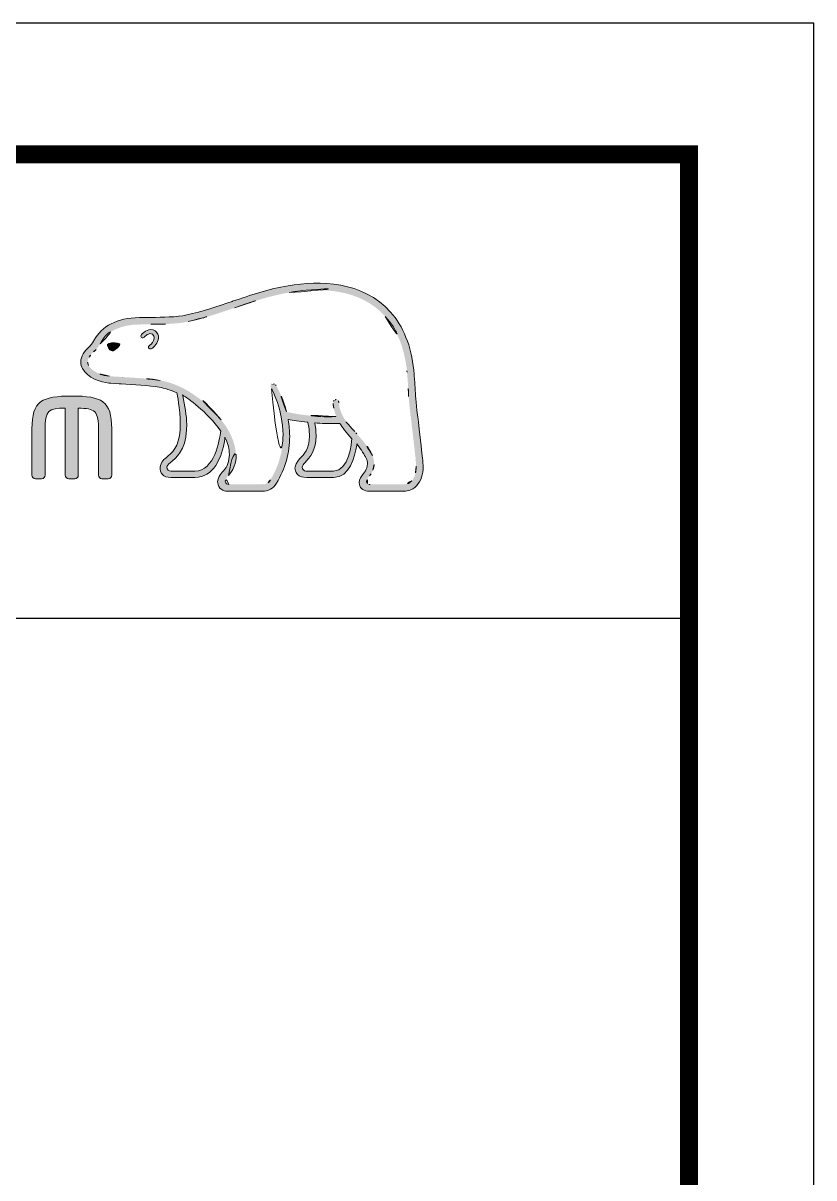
# Model space of a CAD drawing. Extents: x 16296677861 to 16296678707, y -37409618711 to -37409618091.
# Drawn here: x 16296678620.5 to 16296678707.2, y -37409618218 to -37409618091.3 of the extents above; entities that cross this region are included whole.
import ezdxf

# ---------------------------------------------------------------- set-up
doc = ezdxf.new("R2010")
doc.units = 0
doc.header["$LTSCALE"] = 10
doc.header["$MEASUREMENT"] = 0
doc.layers.get('0').update_dxf_attribs({"linetype": 'CONTINUOUS'})
doc.layers.add('레이어 1', color=7, linetype='CONTINUOUS', lineweight=0)

msp = doc.modelspace()

# ---------------------------------------------------------------- hatches: boundary and pattern name
at = {"layer": '레이어 1'}
h = msp.add_hatch(color=5, dxfattribs=at)
h.dxf.hatch_style = 1
edge = h.paths.add_edge_path(flags=16)
edge.add_spline(control_points=[(16296678663.116541, -37409618141.548431), (16296678662.747681, -37409618141.956772), (16296678662.28414, -37409618141.960426), (16296678662.26408, -37409618141.960426), (16296678662.26408, -37409618141.960426), (16296678658.550871, -37409618141.960426), (16296678658.550871, -37409618141.960426), (16296678658.41444, -37409618141.960426), (16296678658.3102, -37409618141.926224), (16296678658.242689, -37409618141.859573), (16296678658.18634, -37409618141.804382), (16296678658.15897, -37409618141.720428), (16296678658.15897, -37409618141.616409), (16296678658.15897, -37409618141.407013), (16296678658.311819, -37409618141.214478), (16296678658.47422, -37409618141.010101), (16296678658.624781, -37409618140.816673), (16296678658.767799, -37409618140.633263), (16296678658.84787, -37409618140.407883), (16296678659.051121, -37409618139.860878), (16296678659.03035, -37409618139.277351), (16296678658.787649, -37409618138.763184), (16296678658.349199, -37409618137.832932), (16296678657.69866, -37409618137.102074), (16296678657.06815, -37409618136.395828), (16296678657.06815, -37409618136.395828), (16296678656.85462, -37409618136.161331), (16296678656.85462, -37409618136.159058), (16296678656.035009, -37409618135.245712), (16296678655.188021, -37409618134.300842), (16296678655.121201, -37409618133.019783), (16296678655.105909, -37409618132.766113), (16296678654.988661, -37409618132.612823), (16296678654.825569, -37409618132.619667), (16296678654.825569, -37409618132.619667), (16296678654.58534, -37409618132.735077), (16296678654.58012, -37409618132.735077), (16296678654.5151, -37409618132.806732), (16296678654.47883, -37409618132.913452), (16296678654.47883, -37409618133.036209), (16296678654.47883, -37409618133.036209), (16296678654.48089, -37409618133.079521), (16296678654.48089, -37409618133.080002), (16296678654.513729, -37409618133.543068), (16296678654.62414, -37409618133.997452), (16296678654.81826, -37409618134.469177), (16296678654.81826, -37409618134.469177), (16296678654.83721, -37409618134.516647), (16296678654.83721, -37409618134.516647), (16296678654.83721, -37409618134.516647), (16296678654.787001, -37409618134.518463), (16296678654.787001, -37409618134.518463), (16296678652.403219, -37409618134.612923), (16296678650.066219, -37409618134.163078), (16296678649.378929, -37409618133.997452), (16296678648.95507, -37409618132.292084), (16296678648.26757, -37409618131.161568), (16296678648.2379, -37409618131.11367), (16296678648.184521, -37409618131.025162), (16296678648.099211, -37409618130.957169), (16296678648.01709, -37409618130.933441), (16296678648.01709, -37409618130.933441), (16296678647.81633, -37409618130.963562), (16296678647.791719, -37409618130.966751), (16296678647.774839, -37409618130.991837), (16296678647.7397, -37409618131.039284), (16296678647.66214, -37409618131.143333), (16296678647.66214, -37409618131.143333), (16296678647.65258, -37409618131.226807), (16296678647.65258, -37409618131.226807), (16296678647.65258, -37409618131.226807), (16296678647.715969, -37409618131.451263), (16296678647.715969, -37409618131.451263), (16296678647.76799, -37409618131.541153), (16296678648.992029, -37409618133.68541), (16296678648.992029, -37409618136.525414), (16296678648.992029, -37409618138.277313), (16296678648.5317, -37409618139.930191), (16296678647.623819, -37409618141.437592), (16296678647.406891, -37409618141.799347), (16296678647.121059, -37409618141.960426), (16296678646.695869, -37409618141.960426), (16296678646.695869, -37409618141.960426), (16296678643.035549, -37409618141.960426), (16296678643.035549, -37409618141.960426), (16296678642.914209, -37409618141.960426), (16296678642.661011, -37409618141.875092), (16296678642.661011, -37409618141.610474), (16296678642.661011, -37409618141.464493), (16296678642.79628, -37409618141.224968), (16296678643.021669, -37409618140.972687), (16296678644.547029, -37409618139.27417), (16296678643.667, -37409618136.621201), (16296678642.204109, -37409618134.873413), (16296678640.791149, -37409618133.18766), (16296678638.48517, -37409618131.066208), (16296678635.524281, -37409618130.539261), (16296678634.47496, -37409618130.355881), (16296678632.750669, -37409618130.253693), (16296678631.358021, -37409618130.171082), (16296678631.358021, -37409618130.171082), (16296678629.95035, -37409618130.087601), (16296678629.95035, -37409618130.087601), (16296678629.227909, -37409618130.032387), (16296678628.033979, -37409618129.588051), (16296678627.670589, -37409618128.900032), (16296678627.517071, -37409618128.614899), (16296678627.53441, -37409618128.325668), (16296678627.726919, -37409618127.993088), (16296678627.848061, -37409618127.792358), (16296678628.01436, -37409618127.619888), (16296678628.223539, -37409618127.410019), (16296678628.45483, -37409618127.17598), (16296678628.69276, -37409618126.933731), (16296678628.87801, -37409618126.614357), (16296678628.87801, -37409618126.614357), (16296678628.931141, -37409618126.514473), (16296678628.931141, -37409618126.514473), (16296678629.638069, -37409618125.162216), (16296678631.09432, -37409618124.448212), (16296678633.261169, -37409618124.390732), (16296678633.261169, -37409618124.390732), (16296678634.483191, -37409618124.377037), (16296678634.483191, -37409618124.377037), (16296678635.82493, -37409618124.370209), (16296678637.34737, -37409618124.36245), (16296678638.59831, -37409618124.093262), (16296678640.35524, -37409618123.715523), (16296678642.117861, -37409618123.113297), (16296678643.67337, -37409618122.583183), (16296678643.67337, -37409618122.583183), (16296678643.723101, -37409618122.566757), (16296678643.723101, -37409618122.566757), (16296678645.646999, -37409618121.908867), (16296678647.6366, -37409618121.228607), (16296678649.670441, -37409618120.897423), (16296678652.925381, -37409618120.358627), (16296678657.395241, -37409618120.376411), (16296678660.20742, -37409618123.533493), (16296678661.507231, -37409618124.995209), (16296678662.30788, -37409618127.005363), (16296678662.583441, -37409618129.509583), (16296678662.583441, -37409618129.509583), (16296678662.572969, -37409618129.501358), (16296678662.563351, -37409618129.492706), (16296678662.585699, -37409618129.542389), (16296678662.60671, -37409618129.823471), (16296678662.722589, -37409618131.416603), (16296678662.75589, -37409618132.182587), (16296678662.79104, -37409618132.974586), (16296678662.991301, -37409618134.444107), (16296678662.991301, -37409618134.444107), (16296678663.558849, -37409618139.358551), (16296678663.558849, -37409618139.358551), (16296678663.558849, -37409618139.358551), (16296678663.592609, -37409618139.955757), (16296678663.592609, -37409618139.955757), (16296678663.592609, -37409618140.661087), (16296678663.43294, -37409618141.197159), (16296678663.116541, -37409618141.548431)], knot_values=[0, 0, 0, 0, 1, 1, 1, 2, 2, 2, 3, 3, 3, 4, 4, 4, 5, 5, 5, 6, 6, 6, 7, 7, 7, 8, 8, 8, 9, 9, 9, 10, 10, 10, 11, 11, 11, 12, 12, 12, 13, 13, 13, 14, 14, 14, 15, 15, 15, 16, 16, 16, 17, 17, 17, 18, 18, 18, 19, 19, 19, 20, 20, 20, 21, 21, 21, 22, 22, 22, 23, 23, 23, 24, 24, 24, 25, 25, 25, 26, 26, 26, 27, 27, 27, 28, 28, 28, 29, 29, 29, 30, 30, 30, 31, 31, 31, 32, 32, 32, 33, 33, 33, 34, 34, 34, 35, 35, 35, 36, 36, 36, 37, 37, 37, 38, 38, 38, 39, 39, 39, 40, 40, 40, 41, 41, 41, 42, 42, 42, 43, 43, 43, 44, 44, 44, 45, 45, 45, 46, 46, 46, 47, 47, 47, 48, 48, 48, 49, 49, 49, 50, 50, 50, 51, 51, 51, 52, 52, 52, 53, 53, 53, 53], degree=3, periodic=0)
edge = h.paths.add_edge_path(flags=16)
edge.add_spline(control_points=[(16296678654.532669, -37409618140.486343), (16296678654.532669, -37409618140.486343), (16296678651.503559, -37409618140.486343), (16296678651.503559, -37409618140.486343), (16296678651.279551, -37409618140.486343), (16296678651.102539, -37409618140.30751), (16296678651.102539, -37409618140.079376), (16296678651.102539, -37409618139.920174), (16296678651.24078, -37409618139.717613), (16296678651.3715, -37409618139.578453), (16296678651.987631, -37409618138.988564), (16296678652.617889, -37409618138.176491), (16296678652.617889, -37409618136.634888), (16296678652.617889, -37409618136.634888), (16296678652.57888, -37409618135.934593), (16296678652.57888, -37409618135.93187), (16296678652.57888, -37409618135.93187), (16296678652.46755, -37409618135.250702), (16296678652.46755, -37409618135.250702), (16296678652.46755, -37409618135.250702), (16296678652.459789, -37409618135.207802), (16296678652.459789, -37409618135.207802), (16296678652.459789, -37409618135.207802), (16296678652.504499, -37409618135.211014), (16296678652.504499, -37409618135.211014), (16296678653.06933, -37409618135.251602), (16296678654.168369, -37409618135.312759), (16296678655.21769, -37409618135.263023), (16296678655.484119, -37409618135.686852), (16296678655.913429, -37409618136.23204), (16296678656.540291, -37409618136.958359), (16296678656.51153, -37409618137.319702), (16296678656.212259, -37409618140.486343), (16296678654.532669, -37409618140.486343)], knot_values=[0, 0, 0, 0, 1, 1, 1, 2, 2, 2, 3, 3, 3, 4, 4, 4, 5, 5, 5, 6, 6, 6, 7, 7, 7, 8, 8, 8, 9, 9, 9, 10, 10, 10, 11, 11, 11, 11], degree=3, periodic=0)
edge = h.paths.add_edge_path(flags=16)
edge.add_spline(control_points=[(16296678639.33329, -37409618140.486343), (16296678639.33329, -37409618140.486343), (16296678636.674431, -37409618140.486343), (16296678636.674431, -37409618140.486343), (16296678636.47506, -37409618140.486343), (16296678636.260611, -37409618140.322098), (16296678636.260611, -37409618140.079376), (16296678636.260611, -37409618139.932053), (16296678636.384251, -37409618139.749542), (16296678636.60964, -37409618139.568413), (16296678637.28256, -37409618139.032356), (16296678638.302231, -37409618138.221184), (16296678638.41264, -37409618135.981552), (16296678638.41264, -37409618135.981552), (16296678638.42791, -37409618135.370682), (16296678638.42791, -37409618135.370682), (16296678638.42791, -37409618134.418091), (16296678638.20962, -37409618133.267967), (16296678638.00251, -37409618132.240089), (16296678638.00251, -37409618132.240089), (16296678637.968719, -37409618132.135162), (16296678637.968719, -37409618132.135162), (16296678637.968719, -37409618132.135162), (16296678638.05587, -37409618132.20314), (16296678638.05587, -37409618132.20314), (16296678638.45232, -37409618132.447197), (16296678640.62396, -37409618133.918983), (16296678642.16511, -37409618136.093384), (16296678642.03735, -37409618137.122597), (16296678641.457029, -37409618140.486343), (16296678639.33329, -37409618140.486343)], knot_values=[0, 0, 0, 0, 1, 1, 1, 2, 2, 2, 3, 3, 3, 4, 4, 4, 5, 5, 5, 6, 6, 6, 7, 7, 7, 8, 8, 8, 9, 9, 9, 10, 10, 10, 10], degree=3, periodic=0)
edge = h.paths.add_edge_path()
edge.add_spline(control_points=[(16296678664.309349, -37409618139.284203), (16296678664.308411, -37409618139.277351), (16296678663.74453, -37409618134.341911), (16296678663.74453, -37409618134.341911), (16296678663.535789, -37409618132.866943), (16296678663.50569, -37409618132.080399), (16296678663.47855, -37409618131.383301), (16296678663.47855, -37409618131.383301), (16296678663.33897, -37409618129.434753), (16296678663.33897, -37409618129.43338), (16296678663.04196, -37409618126.766296), (16296678662.178789, -37409618124.612), (16296678660.77223, -37409618123.036652), (16296678657.73377, -37409618119.622704), (16296678652.990629, -37409618119.586647), (16296678649.545219, -37409618120.154671), (16296678647.432211, -37409618120.50415), (16296678645.4125, -37409618121.193512), (16296678643.459841, -37409618121.86142), (16296678643.459841, -37409618121.86142), (16296678643.3969, -37409618121.883759), (16296678643.3969, -37409618121.883759), (16296678641.87038, -37409618122.404312), (16296678640.138069, -37409618122.996979), (16296678638.43819, -37409618123.359177), (16296678637.27025, -37409618123.608749), (16296678635.8076, -37409618123.620163), (16296678634.515551, -37409618123.627007), (16296678634.515551, -37409618123.627007), (16296678633.236771, -37409618123.642509), (16296678633.236771, -37409618123.642509), (16296678630.779539, -37409618123.703194), (16296678629.10586, -37409618124.554077), (16296678628.26049, -37409618126.170471), (16296678628.26049, -37409618126.170471), (16296678628.222401, -37409618126.240242), (16296678628.222401, -37409618126.240242), (16296678628.08256, -37409618126.485268), (16296678627.87521, -37409618126.693298), (16296678627.689529, -37409618126.879463), (16296678627.484909, -37409618127.085663), (16296678627.25429, -37409618127.316963), (16296678627.07819, -37409618127.616226), (16296678626.901381, -37409618127.916), (16296678626.81221, -37409618128.219818), (16296678626.81221, -37409618128.518188), (16296678626.81221, -37409618128.769119), (16296678626.875151, -37409618129.01548), (16296678627.001551, -37409618129.250893), (16296678627.52392, -37409618130.237259), (16296678629.01395, -37409618130.769653), (16296678629.90312, -37409618130.833069), (16296678629.90312, -37409618130.833069), (16296678631.212021, -37409618130.915207), (16296678631.24328, -37409618130.917938), (16296678632.55197, -37409618130.991837), (16296678634.34424, -37409618131.095413), (16296678635.39061, -37409618131.280182), (16296678636.00242, -37409618131.388313), (16296678636.697689, -37409618131.607742), (16296678637.33823, -37409618131.909317), (16296678637.38385, -37409618132.075394), (16296678637.716419, -37409618133.554024), (16296678637.716419, -37409618135.371597), (16296678637.716419, -37409618135.371597), (16296678637.702299, -37409618135.948288), (16296678637.702299, -37409618135.948288), (16296678637.605801, -37409618137.864868), (16296678636.770229, -37409618138.534607), (16296678636.15797, -37409618139.024597), (16296678636.095909, -37409618139.073433), (16296678635.55028, -37409618139.526443), (16296678635.51104, -37409618140.07164), (16296678635.483219, -37409618140.380043), (16296678635.57148, -37409618140.661087), (16296678635.75878, -37409618140.86319), (16296678635.961781, -37409618141.082176), (16296678636.270439, -37409618141.193024), (16296678636.674431, -37409618141.193024), (16296678636.674431, -37409618141.193024), (16296678639.33329, -37409618141.193024), (16296678639.33329, -37409618141.193024), (16296678641.32337, -37409618141.193024), (16296678642.30789, -37409618139.050163), (16296678642.607389, -37409618137.042763), (16296678642.607389, -37409618137.042763), (16296678642.61356, -37409618136.760353), (16296678642.61356, -37409618136.760353), (16296678642.61356, -37409618136.760353), (16296678642.6957, -37409618136.901779), (16296678642.6957, -37409618136.901779), (16296678642.95092, -37409618137.469772), (16296678643.104481, -37409618138.148651), (16296678643.104481, -37409618138.660049), (16296678643.104481, -37409618139.377724), (16296678642.882271, -37409618140.004578), (16296678642.46026, -37409618140.471733), (16296678642.353741, -37409618140.577148), (16296678641.82155, -37409618141.128708), (16296678641.82155, -37409618141.679367), (16296678641.82155, -37409618141.679367), (16296678641.82634, -37409618141.770172), (16296678641.82634, -37409618141.770172), (16296678641.90184, -37409618142.420753), (16296678642.42832, -37409618142.711357), (16296678642.9174, -37409618142.711357), (16296678642.9174, -37409618142.711357), (16296678646.695869, -37409618142.711357), (16296678646.695869, -37409618142.711357), (16296678647.37792, -37409618142.711357), (16296678647.92149, -37409618142.404297), (16296678648.270729, -37409618141.824921), (16296678649.232269, -37409618140.228577), (16296678649.71949, -37409618138.494919), (16296678649.71949, -37409618136.67366), (16296678649.71949, -37409618136.105209), (16296678649.66589, -37409618135.498444), (16296678649.560961, -37409618134.868843), (16296678649.560961, -37409618134.868843), (16296678649.55183, -37409618134.818649), (16296678649.55183, -37409618134.818649), (16296678649.55183, -37409618134.818649), (16296678649.602011, -37409618134.829147), (16296678649.602011, -37409618134.829147), (16296678650.056629, -37409618134.917198), (16296678650.78797, -37409618135.044022), (16296678651.69173, -37409618135.141647), (16296678651.69173, -37409618135.141647), (16296678651.718, -37409618135.144859), (16296678651.718, -37409618135.144859), (16296678651.718, -37409618135.144859), (16296678651.839581, -37409618135.837433), (16296678651.839581, -37409618135.837433), (16296678651.839581, -37409618135.837433), (16296678651.866249, -37409618136.00164), (16296678651.866249, -37409618136.004379), (16296678651.866249, -37409618136.004379), (16296678651.9023, -37409618136.617111), (16296678651.9023, -37409618136.617111), (16296678651.9023, -37409618138.087532), (16296678651.234369, -37409618138.727142), (16296678650.87534, -37409618139.070213), (16296678650.8703, -37409618139.074791), (16296678650.369381, -37409618139.583923), (16296678650.31509, -37409618140.035583), (16296678650.31509, -37409618140.035583), (16296678650.29776, -37409618140.174301), (16296678650.29776, -37409618140.174301), (16296678650.29776, -37409618140.316177), (16296678650.33424, -37409618140.594467), (16296678650.58243, -37409618140.850883), (16296678650.80097, -37409618141.078537), (16296678651.139271, -37409618141.193024), (16296678651.5891, -37409618141.193024), (16296678651.5891, -37409618141.193024), (16296678654.532669, -37409618141.193024), (16296678654.532669, -37409618141.193024), (16296678656.320379, -37409618141.193024), (16296678656.8585, -37409618138.920143), (16296678657.07543, -37409618137.646339), (16296678657.07543, -37409618137.646339), (16296678657.085489, -37409618137.514954), (16296678657.085489, -37409618137.514954), (16296678657.085489, -37409618137.514954), (16296678657.156191, -37409618137.611214), (16296678657.156191, -37409618137.611214), (16296678657.568411, -37409618138.137703), (16296678657.929951, -37409618138.723038), (16296678658.103979, -37409618139.087128), (16296678658.195459, -37409618139.276428), (16296678658.24474, -37409618139.486763), (16296678658.24474, -37409618139.69754), (16296678658.24474, -37409618139.69754), (16296678658.178129, -37409618140.123642), (16296678658.178129, -37409618140.123642), (16296678658.10924, -37409618140.35495), (16296678657.951389, -37409618140.568008), (16296678657.796961, -37409618140.774231), (16296678657.570419, -37409618141.068489), (16296678657.33684, -37409618141.373703), (16296678657.33684, -37409618141.744164), (16296678657.33684, -37409618141.744164), (16296678657.358761, -37409618141.94809), (16296678657.358761, -37409618141.94809), (16296678657.4664, -37409618142.439903), (16296678657.864941, -37409618142.711357), (16296678658.48015, -37409618142.711357), (16296678658.48015, -37409618142.711357), (16296678662.26226, -37409618142.711357), (16296678662.26226, -37409618142.711357), (16296678662.34528, -37409618142.711357), (16296678663.084379, -37409618142.693108), (16296678663.663309, -37409618142.066711), (16296678664.125469, -37409618141.566254), (16296678664.349939, -37409618140.878227), (16296678664.349939, -37409618139.964867), (16296678664.349939, -37409618139.964867), (16296678664.30979, -37409618139.287392), (16296678664.309349, -37409618139.284203)], knot_values=[0, 0, 0, 0, 1, 1, 1, 2, 2, 2, 3, 3, 3, 4, 4, 4, 5, 5, 5, 6, 6, 6, 7, 7, 7, 8, 8, 8, 9, 9, 9, 10, 10, 10, 11, 11, 11, 12, 12, 12, 13, 13, 13, 14, 14, 14, 15, 15, 15, 16, 16, 16, 17, 17, 17, 18, 18, 18, 19, 19, 19, 20, 20, 20, 21, 21, 21, 22, 22, 22, 23, 23, 23, 24, 24, 24, 25, 25, 25, 26, 26, 26, 27, 27, 27, 28, 28, 28, 29, 29, 29, 30, 30, 30, 31, 31, 31, 32, 32, 32, 33, 33, 33, 34, 34, 34, 35, 35, 35, 36, 36, 36, 37, 37, 37, 38, 38, 38, 39, 39, 39, 40, 40, 40, 41, 41, 41, 42, 42, 42, 43, 43, 43, 44, 44, 44, 45, 45, 45, 46, 46, 46, 47, 47, 47, 48, 48, 48, 49, 49, 49, 50, 50, 50, 51, 51, 51, 52, 52, 52, 53, 53, 53, 54, 54, 54, 55, 55, 55, 56, 56, 56, 57, 57, 57, 58, 58, 58, 59, 59, 59, 60, 60, 60, 61, 61, 61, 62, 62, 62, 63, 63, 63, 64, 64, 64, 65, 65, 65, 66, 66, 66, 66], degree=3, periodic=0)
edge = h.paths.add_edge_path(flags=0)
edge.add_spline(control_points=[(16296678629.838791, -37409618126.520378), (16296678629.838791, -37409618126.520378), (16296678630.389, -37409618126.271744), (16296678631.07061, -37409618126.534531), (16296678631.07061, -37409618126.534531), (16296678631.15501, -37409618126.570557), (16296678631.045059, -37409618126.726151), (16296678630.71316, -37409618127.172333), (16296678630.38604, -37409618127.268623), (16296678630.38604, -37409618127.268623), (16296678630.38604, -37409618127.268623), (16296678630.14904, -37409618127.352081), (16296678630.015829, -37409618127.190567), (16296678629.746639, -37409618126.874878), (16296678629.73844, -37409618126.691017), (16296678629.73844, -37409618126.691017), (16296678629.73844, -37409618126.691017), (16296678629.7106, -37409618126.554611), (16296678629.838791, -37409618126.520378)], knot_values=[0, 0, 0, 0, 1, 1, 1, 2, 2, 2, 3, 3, 3, 4, 4, 4, 5, 5, 5, 6, 6, 6, 6], degree=3, periodic=0)
edge = h.paths.add_edge_path(flags=0)
edge.add_spline(control_points=[(16296678633.469669, -37409618125.508476), (16296678633.38731, -37409618125.598358), (16296678633.38093, -37409618125.748009), (16296678633.469669, -37409618125.82692), (16296678633.554541, -37409618125.903572), (16296678633.701651, -37409618125.883499), (16296678633.783779, -37409618125.793182), (16296678633.82757, -37409618125.748009), (16296678634.27924, -37409618125.211937), (16296678634.668859, -37409618125.486107), (16296678634.81119, -37409618125.588333), (16296678634.87005, -37409618125.733414), (16296678634.84907, -37409618125.920898), (16296678634.81576, -37409618126.221542), (16296678634.555031, -37409618126.56282), (16296678634.37277, -37409618126.679611), (16296678634.2708, -37409618126.741669), (16296678634.20351, -37409618126.874878), (16296678634.251869, -37409618126.982559), (16296678634.29977, -37409618127.089752), (16296678634.43618, -37409618127.121719), (16296678634.54567, -37409618127.070587), (16296678634.871861, -37409618126.914574), (16296678635.283171, -37409618126.393562), (16296678635.33951, -37409618125.907677), (16296678635.376909, -37409618125.569168), (16296678635.224991, -37409618125.292686), (16296678634.954439, -37409618125.10611), (16296678634.37277, -37409618124.693222), (16296678633.713511, -37409618125.245682), (16296678633.469669, -37409618125.508476)], knot_values=[0, 0, 0, 0, 1, 1, 1, 2, 2, 2, 3, 3, 3, 4, 4, 4, 5, 5, 5, 6, 6, 6, 7, 7, 7, 8, 8, 8, 9, 9, 9, 10, 10, 10, 10], degree=3, periodic=0)
edge = h.paths.add_edge_path(flags=0)
edge.add_spline(control_points=[(16296678633.3953, -37409618125.911331), (16296678633.3953, -37409618125.911331), (16296678633.3953, -37409618125.911331), (16296678633.3953, -37409618125.911331), (16296678633.3953, -37409618125.911331), (16296678633.3953, -37409618125.911331), (16296678633.3953, -37409618125.911331)], knot_values=[0, 0, 0, 0, 1, 1, 1, 2, 2, 2, 2], degree=3, periodic=0)
h = msp.add_hatch(color=5, dxfattribs=at)
h.dxf.hatch_style = 2
edge = h.paths.add_edge_path()
edge.add_spline(control_points=[(16296678633.469669, -37409618125.508476), (16296678633.38731, -37409618125.598358), (16296678633.38093, -37409618125.748009), (16296678633.469669, -37409618125.82692), (16296678633.554541, -37409618125.903572), (16296678633.701651, -37409618125.883499), (16296678633.783779, -37409618125.793182), (16296678633.82757, -37409618125.748009), (16296678634.27924, -37409618125.211937), (16296678634.668859, -37409618125.486107), (16296678634.81119, -37409618125.588333), (16296678634.87005, -37409618125.733414), (16296678634.84907, -37409618125.920898), (16296678634.81576, -37409618126.221542), (16296678634.555031, -37409618126.56282), (16296678634.37277, -37409618126.679611), (16296678634.2708, -37409618126.741669), (16296678634.20351, -37409618126.874878), (16296678634.251869, -37409618126.982559), (16296678634.29977, -37409618127.089752), (16296678634.43618, -37409618127.121719), (16296678634.54567, -37409618127.070587), (16296678634.871861, -37409618126.914574), (16296678635.283171, -37409618126.393562), (16296678635.33951, -37409618125.907677), (16296678635.376909, -37409618125.569168), (16296678635.224991, -37409618125.292686), (16296678634.954439, -37409618125.10611), (16296678634.37277, -37409618124.693222), (16296678633.713511, -37409618125.245682), (16296678633.469669, -37409618125.508476)], knot_values=[0, 0, 0, 0, 1, 1, 1, 2, 2, 2, 3, 3, 3, 4, 4, 4, 5, 5, 5, 6, 6, 6, 7, 7, 7, 8, 8, 8, 9, 9, 9, 10, 10, 10, 10], degree=3, periodic=0)
h = msp.add_hatch(color=5, dxfattribs=at)
h.dxf.hatch_style = 2
edge = h.paths.add_edge_path()
edge.add_spline(control_points=[(16296678629.838791, -37409618126.520378), (16296678629.838791, -37409618126.520378), (16296678630.389, -37409618126.271744), (16296678631.07061, -37409618126.534531), (16296678631.07061, -37409618126.534531), (16296678631.15501, -37409618126.570557), (16296678631.045059, -37409618126.726151), (16296678630.71316, -37409618127.172333), (16296678630.38604, -37409618127.268623), (16296678630.38604, -37409618127.268623), (16296678630.38604, -37409618127.268623), (16296678630.14904, -37409618127.352081), (16296678630.015829, -37409618127.190567), (16296678629.746639, -37409618126.874878), (16296678629.73844, -37409618126.691017), (16296678629.73844, -37409618126.691017), (16296678629.73844, -37409618126.691017), (16296678629.7106, -37409618126.554611), (16296678629.838791, -37409618126.520378)], knot_values=[0, 0, 0, 0, 1, 1, 1, 2, 2, 2, 3, 3, 3, 4, 4, 4, 5, 5, 5, 6, 6, 6, 6], degree=3, periodic=0)
h = msp.add_hatch(color=5, dxfattribs=at)
h.dxf.hatch_style = 2
edge = h.paths.add_edge_path()
edge.add_spline(control_points=[(16296678621.45385, -37409618135.854286), (16296678621.45385, -37409618135.854286), (16296678621.45385, -37409618140.927544), (16296678621.45385, -37409618140.927544), (16296678621.45385, -37409618141.14695), (16296678621.626289, -37409618141.325333), (16296678621.83799, -37409618141.325333), (16296678621.83799, -37409618141.325333), (16296678622.51684, -37409618141.325333), (16296678622.51684, -37409618141.325333), (16296678622.756359, -37409618141.325333), (16296678622.899611, -37409618141.123688), (16296678622.899611, -37409618140.927544), (16296678622.899611, -37409618140.927544), (16296678622.899611, -37409618135.979752), (16296678622.899611, -37409618135.979752), (16296678622.899611, -37409618133.79808), (16296678623.269621, -37409618133.585953), (16296678625.11459, -37409618133.580917), (16296678625.11459, -37409618133.715057), (16296678625.11459, -37409618140.927544), (16296678625.11459, -37409618140.927544), (16296678625.11459, -37409618141.155182), (16296678625.278379, -37409618141.325333), (16296678625.495541, -37409618141.325333), (16296678625.495541, -37409618141.325333), (16296678626.16255, -37409618141.325333), (16296678626.16255, -37409618141.325333), (16296678626.401131, -37409618141.325333), (16296678626.543961, -37409618141.123688), (16296678626.543961, -37409618140.927544), (16296678626.543961, -37409618140.927544), (16296678626.543961, -37409618133.737411), (16296678626.543961, -37409618133.595078), (16296678627.40712, -37409618133.598251), (16296678628.013451, -37409618133.669434), (16296678628.341709, -37409618133.997452), (16296678628.68751, -37409618134.342796), (16296678628.755039, -37409618134.987007), (16296678628.755039, -37409618135.979752), (16296678628.755039, -37409618135.979752), (16296678628.755039, -37409618140.927544), (16296678628.755039, -37409618140.927544), (16296678628.755039, -37409618141.142868), (16296678628.931379, -37409618141.325333), (16296678629.139879, -37409618141.325333), (16296678629.139879, -37409618141.325333), (16296678629.82192, -37409618141.325333), (16296678629.82192, -37409618141.325333), (16296678630.058479, -37409618141.325333), (16296678630.204691, -37409618141.119133), (16296678630.204691, -37409618140.927544), (16296678630.204691, -37409618140.927544), (16296678630.204691, -37409618135.854286), (16296678630.204691, -37409618135.854286), (16296678630.204691, -37409618132.779358), (16296678629.114321, -37409618132.258324), (16296678625.837259, -37409618132.258324), (16296678622.548321, -37409618132.258324), (16296678621.45385, -37409618132.779358), (16296678621.45385, -37409618135.854286)], knot_values=[0, 0, 0, 0, 1, 1, 1, 2, 2, 2, 3, 3, 3, 4, 4, 4, 5, 5, 5, 6, 6, 6, 7, 7, 7, 8, 8, 8, 9, 9, 9, 10, 10, 10, 11, 11, 11, 12, 12, 12, 13, 13, 13, 14, 14, 14, 15, 15, 15, 16, 16, 16, 17, 17, 17, 18, 18, 18, 19, 19, 19, 20, 20, 20, 20], degree=3, periodic=0)

# ---------------------------------------------------------------- linework, layer by layer
at = {"color": 5}
msp.add_line((16296678639.215481, -37409618141.193039), (16296678639.215481, -37409618141.193039), dxfattribs=at)
at = {"color": 5, "ltscale": 40}
msp.add_line((16296678693.508961, -37409618156.677467), (16296678558.25293, -37409618156.677467), dxfattribs=at)
at = {"ltscale": 0.5}
msp.add_lwpolyline([(16296677860.90015, -37409618711.43631), (16296678707.20015, -37409618711.43631), (16296678707.20015, -37409618091.336311), (16296677860.90015, -37409618091.336311)], close=True, dxfattribs=at)
at = {"color": 5, "linetype": 'ByBlock', "lineweight": 200, "const_width": 1.95}
msp.add_lwpolyline([(16296677874.508801, -37409618684.884178), (16296678693.508801, -37409618684.884178), (16296678693.508801, -37409618105.734177), (16296677874.508801, -37409618105.734177)], close=True, dxfattribs=at)
at = {"layer": '레이어 1', "color": 5}
for points, knots in [([(16296678664.309349, -37409618139.284218), (16296678664.308411, -37409618139.277367), (16296678663.74453, -37409618134.341927), (16296678663.74453, -37409618134.341927), (16296678663.535789, -37409618132.866951), (16296678663.50569, -37409618132.080406), (16296678663.47855, -37409618131.383308), (16296678663.47855, -37409618131.383308), (16296678663.33897, -37409618129.434761), (16296678663.33897, -37409618129.433388), (16296678663.04196, -37409618126.766312), (16296678662.178789, -37409618124.612007), (16296678660.77223, -37409618123.036667), (16296678657.73377, -37409618119.622711), (16296678652.990629, -37409618119.58667), (16296678649.545219, -37409618120.154694), (16296678647.432211, -37409618120.504173), (16296678645.4125, -37409618121.193527), (16296678643.459841, -37409618121.861427), (16296678643.459841, -37409618121.861427), (16296678643.3969, -37409618121.883774), (16296678643.3969, -37409618121.883774), (16296678641.87038, -37409618122.40432), (16296678640.138069, -37409618122.996986), (16296678638.43819, -37409618123.359177), (16296678637.27025, -37409618123.608757), (16296678635.8076, -37409618123.620171), (16296678634.515551, -37409618123.627022), (16296678634.515551, -37409618123.627022), (16296678633.236771, -37409618123.642517), (16296678633.236771, -37409618123.642517), (16296678630.779539, -37409618123.703209), (16296678629.10586, -37409618124.554077), (16296678628.26049, -37409618126.170479), (16296678628.26049, -37409618126.170479), (16296678628.222401, -37409618126.240257), (16296678628.222401, -37409618126.240257), (16296678628.08256, -37409618126.485283), (16296678627.87521, -37409618126.693321), (16296678627.689529, -37409618126.879463), (16296678627.484909, -37409618127.085678), (16296678627.25429, -37409618127.316963), (16296678627.07819, -37409618127.616249), (16296678626.901381, -37409618127.916008), (16296678626.81221, -37409618128.219841), (16296678626.81221, -37409618128.518204), (16296678626.81221, -37409618128.769127), (16296678626.875151, -37409618129.015503), (16296678627.001551, -37409618129.250893), (16296678627.52392, -37409618130.237282), (16296678629.01395, -37409618130.769661), (16296678629.90312, -37409618130.833076), (16296678629.90312, -37409618130.833076), (16296678631.212021, -37409618130.915207), (16296678631.24328, -37409618130.917953), (16296678632.55197, -37409618130.991859), (16296678634.34424, -37409618131.095421), (16296678635.39061, -37409618131.28019), (16296678636.00242, -37409618131.388321), (16296678636.697689, -37409618131.60775), (16296678637.33823, -37409618131.909332), (16296678637.38385, -37409618132.075401), (16296678637.716419, -37409618133.554039), (16296678637.716419, -37409618135.371613), (16296678637.716419, -37409618135.371613), (16296678637.702299, -37409618135.948303), (16296678637.702299, -37409618135.948303), (16296678637.605801, -37409618137.864883), (16296678636.770229, -37409618138.534607), (16296678636.15797, -37409618139.024612), (16296678636.095909, -37409618139.073433), (16296678635.55028, -37409618139.526459), (16296678635.51104, -37409618140.071648), (16296678635.483219, -37409618140.380058), (16296678635.57148, -37409618140.66111), (16296678635.75878, -37409618140.863197), (16296678635.961781, -37409618141.082191), (16296678636.270439, -37409618141.193039), (16296678636.674431, -37409618141.193039), (16296678636.674431, -37409618141.193039), (16296678639.33329, -37409618141.193039), (16296678639.33329, -37409618141.193039), (16296678641.32337, -37409618141.193039), (16296678642.30789, -37409618139.050171), (16296678642.607389, -37409618137.04277), (16296678642.607389, -37409618137.04277), (16296678642.61356, -37409618136.760368), (16296678642.61356, -37409618136.760368), (16296678642.61356, -37409618136.760368), (16296678642.6957, -37409618136.901787), (16296678642.6957, -37409618136.901787), (16296678642.95092, -37409618137.46978), (16296678643.104481, -37409618138.148659), (16296678643.104481, -37409618138.660057), (16296678643.104481, -37409618139.377731), (16296678642.882271, -37409618140.004601), (16296678642.46026, -37409618140.471748), (16296678642.353741, -37409618140.577164), (16296678641.82155, -37409618141.128723), (16296678641.82155, -37409618141.67939), (16296678641.82155, -37409618141.67939), (16296678641.82634, -37409618141.770187), (16296678641.82634, -37409618141.770187), (16296678641.90184, -37409618142.420769), (16296678642.42832, -37409618142.711372), (16296678642.9174, -37409618142.711372), (16296678642.9174, -37409618142.711372), (16296678646.695869, -37409618142.711372), (16296678646.695869, -37409618142.711372), (16296678647.37792, -37409618142.711372), (16296678647.92149, -37409618142.404312), (16296678648.270729, -37409618141.824944), (16296678649.232269, -37409618140.228577), (16296678649.71949, -37409618138.494926), (16296678649.71949, -37409618136.673683), (16296678649.71949, -37409618136.105217), (16296678649.66589, -37409618135.498451), (16296678649.560961, -37409618134.868851), (16296678649.560961, -37409618134.868851), (16296678649.55183, -37409618134.818672), (16296678649.55183, -37409618134.818672), (16296678649.55183, -37409618134.818672), (16296678649.602011, -37409618134.82917), (16296678649.602011, -37409618134.82917), (16296678650.056629, -37409618134.917213), (16296678650.78797, -37409618135.044037), (16296678651.69173, -37409618135.14167), (16296678651.69173, -37409618135.14167), (16296678651.718, -37409618135.144867), (16296678651.718, -37409618135.144867), (16296678651.718, -37409618135.144867), (16296678651.839581, -37409618135.83744), (16296678651.839581, -37409618135.83744), (16296678651.839581, -37409618135.83744), (16296678651.866249, -37409618136.001663), (16296678651.866249, -37409618136.004387), (16296678651.866249, -37409618136.004387), (16296678651.9023, -37409618136.617126), (16296678651.9023, -37409618136.617126), (16296678651.9023, -37409618138.087547), (16296678651.234369, -37409618138.727158), (16296678650.87534, -37409618139.070229), (16296678650.8703, -37409618139.074806), (16296678650.369381, -37409618139.583931), (16296678650.31509, -37409618140.035599), (16296678650.31509, -37409618140.035599), (16296678650.29776, -37409618140.174309), (16296678650.29776, -37409618140.174309), (16296678650.29776, -37409618140.316193), (16296678650.33424, -37409618140.59449), (16296678650.58243, -37409618140.850899), (16296678650.80097, -37409618141.07856), (16296678651.139271, -37409618141.193039), (16296678651.5891, -37409618141.193039), (16296678651.5891, -37409618141.193039), (16296678654.532669, -37409618141.193039), (16296678654.532669, -37409618141.193039), (16296678656.320379, -37409618141.193039), (16296678656.8585, -37409618138.920143), (16296678657.07543, -37409618137.646347), (16296678657.07543, -37409618137.646347), (16296678657.085489, -37409618137.514961), (16296678657.085489, -37409618137.514961), (16296678657.085489, -37409618137.514961), (16296678657.156191, -37409618137.611229), (16296678657.156191, -37409618137.611229), (16296678657.568411, -37409618138.137718), (16296678657.929951, -37409618138.723053), (16296678658.103979, -37409618139.087143), (16296678658.195459, -37409618139.276443), (16296678658.24474, -37409618139.486778), (16296678658.24474, -37409618139.697548), (16296678658.24474, -37409618139.697548), (16296678658.178129, -37409618140.123657), (16296678658.178129, -37409618140.123657), (16296678658.10924, -37409618140.354973), (16296678657.951389, -37409618140.568031), (16296678657.796961, -37409618140.774239), (16296678657.570419, -37409618141.068497), (16296678657.33684, -37409618141.373711), (16296678657.33684, -37409618141.744179), (16296678657.33684, -37409618141.744179), (16296678657.358761, -37409618141.948097), (16296678657.358761, -37409618141.948097), (16296678657.4664, -37409618142.439919), (16296678657.864941, -37409618142.711372), (16296678658.48015, -37409618142.711372), (16296678658.48015, -37409618142.711372), (16296678662.26226, -37409618142.711372), (16296678662.26226, -37409618142.711372), (16296678662.34528, -37409618142.711372), (16296678663.084379, -37409618142.693123), (16296678663.663309, -37409618142.066719), (16296678664.125469, -37409618141.566261), (16296678664.349939, -37409618140.878242), (16296678664.349939, -37409618139.96489), (16296678664.349939, -37409618139.96489), (16296678664.30979, -37409618139.287407), (16296678664.309349, -37409618139.284218)], [0, 0, 0, 0, 1, 1, 1, 2, 2, 2, 3, 3, 3, 4, 4, 4, 5, 5, 5, 6, 6, 6, 7, 7, 7, 8, 8, 8, 9, 9, 9, 10, 10, 10, 11, 11, 11, 12, 12, 12, 13, 13, 13, 14, 14, 14, 15, 15, 15, 16, 16, 16, 17, 17, 17, 18, 18, 18, 19, 19, 19, 20, 20, 20, 21, 21, 21, 22, 22, 22, 23, 23, 23, 24, 24, 24, 25, 25, 25, 26, 26, 26, 27, 27, 27, 28, 28, 28, 29, 29, 29, 30, 30, 30, 31, 31, 31, 32, 32, 32, 33, 33, 33, 34, 34, 34, 35, 35, 35, 36, 36, 36, 37, 37, 37, 38, 38, 38, 39, 39, 39, 40, 40, 40, 41, 41, 41, 42, 42, 42, 43, 43, 43, 44, 44, 44, 45, 45, 45, 46, 46, 46, 47, 47, 47, 48, 48, 48, 49, 49, 49, 50, 50, 50, 51, 51, 51, 52, 52, 52, 53, 53, 53, 54, 54, 54, 55, 55, 55, 56, 56, 56, 57, 57, 57, 58, 58, 58, 59, 59, 59, 60, 60, 60, 61, 61, 61, 62, 62, 62, 63, 63, 63, 64, 64, 64, 65, 65, 65, 66, 66, 66, 66]), ([(16296678633.469669, -37409618125.508499), (16296678633.38731, -37409618125.598373), (16296678633.38093, -37409618125.748016), (16296678633.469669, -37409618125.826927), (16296678633.554541, -37409618125.903587), (16296678633.701651, -37409618125.883507), (16296678633.783779, -37409618125.79319), (16296678633.82757, -37409618125.748016), (16296678634.27924, -37409618125.211952), (16296678634.668859, -37409618125.486137), (16296678634.81119, -37409618125.588348), (16296678634.87005, -37409618125.733421), (16296678634.84907, -37409618125.920914), (16296678634.81576, -37409618126.221558), (16296678634.555031, -37409618126.562843), (16296678634.37277, -37409618126.679619), (16296678634.2708, -37409618126.741676), (16296678634.20351, -37409618126.874901), (16296678634.251869, -37409618126.982567), (16296678634.29977, -37409618127.08976), (16296678634.43618, -37409618127.121727), (16296678634.54567, -37409618127.07061), (16296678634.871861, -37409618126.914574), (16296678635.283171, -37409618126.393578), (16296678635.33951, -37409618125.9077), (16296678635.376909, -37409618125.569183), (16296678635.224991, -37409618125.292702), (16296678634.954439, -37409618125.106117), (16296678634.37277, -37409618124.69323), (16296678633.713511, -37409618125.245697), (16296678633.469669, -37409618125.508499)], [0, 0, 0, 0, 1, 1, 1, 2, 2, 2, 3, 3, 3, 4, 4, 4, 5, 5, 5, 6, 6, 6, 7, 7, 7, 8, 8, 8, 9, 9, 9, 10, 10, 10, 10]), ([(16296678633.3953, -37409618125.911346), (16296678633.3953, -37409618125.911346), (16296678633.3953, -37409618125.911346), (16296678633.3953, -37409618125.911346), (16296678633.3953, -37409618125.911346), (16296678633.3953, -37409618125.911346), (16296678633.3953, -37409618125.911346)], [0, 0, 0, 0, 1, 1, 1, 2, 2, 2, 2]), ([(16296678629.838791, -37409618126.520393), (16296678629.838791, -37409618126.520393), (16296678630.389, -37409618126.271759), (16296678631.07061, -37409618126.534538), (16296678631.07061, -37409618126.534538), (16296678631.15501, -37409618126.57058), (16296678631.045059, -37409618126.726158), (16296678630.71316, -37409618127.17234), (16296678630.38604, -37409618127.268623), (16296678630.38604, -37409618127.268623), (16296678630.38604, -37409618127.268623), (16296678630.14904, -37409618127.352097), (16296678630.015829, -37409618127.19059), (16296678629.746639, -37409618126.874901), (16296678629.73844, -37409618126.69104), (16296678629.73844, -37409618126.69104), (16296678629.73844, -37409618126.69104), (16296678629.7106, -37409618126.554619), (16296678629.838791, -37409618126.520393)], [0, 0, 0, 0, 1, 1, 1, 2, 2, 2, 3, 3, 3, 4, 4, 4, 5, 5, 5, 6, 6, 6, 6]), ([(16296678621.45385, -37409618135.854301), (16296678621.45385, -37409618135.854301), (16296678621.45385, -37409618140.927544), (16296678621.45385, -37409618140.927544), (16296678621.45385, -37409618141.146973), (16296678621.626289, -37409618141.325348), (16296678621.83799, -37409618141.325348), (16296678621.83799, -37409618141.325348), (16296678622.51684, -37409618141.325348), (16296678622.51684, -37409618141.325348), (16296678622.756359, -37409618141.325348), (16296678622.899611, -37409618141.123703), (16296678622.899611, -37409618140.927544), (16296678622.899611, -37409618140.927544), (16296678622.899611, -37409618135.979759), (16296678622.899611, -37409618135.979759), (16296678622.899611, -37409618133.798103), (16296678623.269621, -37409618133.58596), (16296678625.11459, -37409618133.580933), (16296678625.11459, -37409618133.71508), (16296678625.11459, -37409618140.927544), (16296678625.11459, -37409618140.927544), (16296678625.11459, -37409618141.15519), (16296678625.278379, -37409618141.325348), (16296678625.495541, -37409618141.325348), (16296678625.495541, -37409618141.325348), (16296678626.16255, -37409618141.325348), (16296678626.16255, -37409618141.325348), (16296678626.401131, -37409618141.325348), (16296678626.543961, -37409618141.123703), (16296678626.543961, -37409618140.927544), (16296678626.543961, -37409618140.927544), (16296678626.543961, -37409618133.737427), (16296678626.543961, -37409618133.595093), (16296678627.40712, -37409618133.598267), (16296678628.013451, -37409618133.669441), (16296678628.341709, -37409618133.997467), (16296678628.68751, -37409618134.342819), (16296678628.755039, -37409618134.987022), (16296678628.755039, -37409618135.979759), (16296678628.755039, -37409618135.979759), (16296678628.755039, -37409618140.927544), (16296678628.755039, -37409618140.927544), (16296678628.755039, -37409618141.142883), (16296678628.931379, -37409618141.325348), (16296678629.139879, -37409618141.325348), (16296678629.139879, -37409618141.325348), (16296678629.82192, -37409618141.325348), (16296678629.82192, -37409618141.325348), (16296678630.058479, -37409618141.325348), (16296678630.204691, -37409618141.119141), (16296678630.204691, -37409618140.927544), (16296678630.204691, -37409618140.927544), (16296678630.204691, -37409618135.854301), (16296678630.204691, -37409618135.854301), (16296678630.204691, -37409618132.779373), (16296678629.114321, -37409618132.258339), (16296678625.837259, -37409618132.258339), (16296678622.548321, -37409618132.258339), (16296678621.45385, -37409618132.779373), (16296678621.45385, -37409618135.854301)], [0, 0, 0, 0, 1, 1, 1, 2, 2, 2, 3, 3, 3, 4, 4, 4, 5, 5, 5, 6, 6, 6, 7, 7, 7, 8, 8, 8, 9, 9, 9, 10, 10, 10, 11, 11, 11, 12, 12, 12, 13, 13, 13, 14, 14, 14, 15, 15, 15, 16, 16, 16, 17, 17, 17, 18, 18, 18, 19, 19, 19, 20, 20, 20, 20]), ([(16296678639.33329, -37409618140.486351), (16296678639.33329, -37409618140.486351), (16296678636.674431, -37409618140.486351), (16296678636.674431, -37409618140.486351), (16296678636.47506, -37409618140.486351), (16296678636.260611, -37409618140.322113), (16296678636.260611, -37409618140.079391), (16296678636.260611, -37409618139.932068), (16296678636.384251, -37409618139.74955), (16296678636.60964, -37409618139.56842), (16296678637.28256, -37409618139.032372), (16296678638.302231, -37409618138.221184), (16296678638.41264, -37409618135.981567), (16296678638.41264, -37409618135.981567), (16296678638.42791, -37409618135.370689), (16296678638.42791, -37409618135.370689), (16296678638.42791, -37409618134.418114), (16296678638.20962, -37409618133.267982), (16296678638.00251, -37409618132.240097), (16296678638.00251, -37409618132.240097), (16296678637.968719, -37409618132.135178), (16296678637.968719, -37409618132.135178), (16296678637.968719, -37409618132.135178), (16296678638.05587, -37409618132.203148), (16296678638.05587, -37409618132.203148), (16296678638.45232, -37409618132.447227), (16296678640.62396, -37409618133.918999), (16296678642.16511, -37409618136.093391), (16296678642.03735, -37409618137.122612), (16296678641.457029, -37409618140.486351), (16296678639.33329, -37409618140.486351)], [0, 0, 0, 0, 1, 1, 1, 2, 2, 2, 3, 3, 3, 4, 4, 4, 5, 5, 5, 6, 6, 6, 7, 7, 7, 8, 8, 8, 9, 9, 9, 10, 10, 10, 10]), ([(16296678647.715969, -37409618131.451271), (16296678647.76799, -37409618131.541161), (16296678648.992029, -37409618133.685417), (16296678648.992029, -37409618136.525429), (16296678648.992029, -37409618138.277321), (16296678648.5317, -37409618139.930206), (16296678647.623819, -37409618141.437599)], [24, 24, 24, 24, 25, 25, 25, 26, 26, 26, 26]), ([(16296678654.532669, -37409618140.486351), (16296678654.532669, -37409618140.486351), (16296678651.503559, -37409618140.486351), (16296678651.503559, -37409618140.486351), (16296678651.279551, -37409618140.486351), (16296678651.102539, -37409618140.307518), (16296678651.102539, -37409618140.079391), (16296678651.102539, -37409618139.920189), (16296678651.24078, -37409618139.717628), (16296678651.3715, -37409618139.578468), (16296678651.987631, -37409618138.988571), (16296678652.617889, -37409618138.176514), (16296678652.617889, -37409618136.634903), (16296678652.617889, -37409618136.634903), (16296678652.57888, -37409618135.934601), (16296678652.57888, -37409618135.931877), (16296678652.57888, -37409618135.931877), (16296678652.46755, -37409618135.25071), (16296678652.46755, -37409618135.25071), (16296678652.46755, -37409618135.25071), (16296678652.459789, -37409618135.207817), (16296678652.459789, -37409618135.207817), (16296678652.459789, -37409618135.207817), (16296678652.504499, -37409618135.211029), (16296678652.504499, -37409618135.211029), (16296678653.06933, -37409618135.251633), (16296678654.168369, -37409618135.312767), (16296678655.21769, -37409618135.263039), (16296678655.484119, -37409618135.686867), (16296678655.913429, -37409618136.232048), (16296678656.540291, -37409618136.958366), (16296678656.51153, -37409618137.31971), (16296678656.212259, -37409618140.486351), (16296678654.532669, -37409618140.486351)], [0, 0, 0, 0, 1, 1, 1, 2, 2, 2, 3, 3, 3, 4, 4, 4, 5, 5, 5, 6, 6, 6, 7, 7, 7, 8, 8, 8, 9, 9, 9, 10, 10, 10, 11, 11, 11, 11]), ([(16296678643.035549, -37409618141.960442), (16296678642.914209, -37409618141.960442), (16296678642.661011, -37409618141.875107), (16296678642.661011, -37409618141.610489), (16296678642.661011, -37409618141.4645), (16296678642.79628, -37409618141.224983), (16296678643.021669, -37409618140.972687)], [28, 28, 28, 28, 29, 29, 29, 30, 30, 30, 30]), ([(16296678658.242689, -37409618141.859581), (16296678658.18634, -37409618141.80439), (16296678658.15897, -37409618141.720444), (16296678658.15897, -37409618141.616417), (16296678658.15897, -37409618141.407021), (16296678658.311819, -37409618141.214493), (16296678658.47422, -37409618141.010109)], [3, 3, 3, 3, 4, 4, 4, 5, 5, 5, 5])]:
    msp.add_open_spline(points, degree=3, knots=knots, dxfattribs=at)
for points in [[(16296678649.670441, -37409618120.897438), (16296678652.925381, -37409618120.358627), (16296678657.395241, -37409618120.376427), (16296678660.20742, -37409618123.533501)], [(16296678643.723101, -37409618122.566772), (16296678645.646999, -37409618121.90889), (16296678647.6366, -37409618121.22863), (16296678649.670441, -37409618120.897438)], [(16296678638.59831, -37409618124.093277), (16296678640.35524, -37409618123.715538), (16296678642.117861, -37409618123.113312), (16296678643.67337, -37409618122.583191)], [(16296678643.67337, -37409618122.583191), (16296678643.67337, -37409618122.583191), (16296678643.723101, -37409618122.566772), (16296678643.723101, -37409618122.566772)], [(16296678660.20742, -37409618123.533501), (16296678661.507231, -37409618124.995216), (16296678662.30788, -37409618127.005363), (16296678662.583441, -37409618129.50959)], [(16296678628.931141, -37409618126.514488), (16296678629.638069, -37409618125.162216), (16296678631.09432, -37409618124.448219), (16296678633.261169, -37409618124.390747)], [(16296678633.261169, -37409618124.390747), (16296678633.261169, -37409618124.390747), (16296678634.483191, -37409618124.377068), (16296678634.483191, -37409618124.377068)], [(16296678634.483191, -37409618124.377068), (16296678635.82493, -37409618124.370216), (16296678637.34737, -37409618124.362457), (16296678638.59831, -37409618124.093277)], [(16296678628.223539, -37409618127.410027), (16296678628.45483, -37409618127.176003), (16296678628.69276, -37409618126.933739), (16296678628.87801, -37409618126.614388)], [(16296678628.87801, -37409618126.614388), (16296678628.87801, -37409618126.614388), (16296678628.931141, -37409618126.514488), (16296678628.931141, -37409618126.514488)], [(16296678627.670589, -37409618128.900047), (16296678627.517071, -37409618128.614906), (16296678627.53441, -37409618128.325684), (16296678627.726919, -37409618127.993103)], [(16296678627.726919, -37409618127.993103), (16296678627.848061, -37409618127.792381), (16296678628.01436, -37409618127.619911), (16296678628.223539, -37409618127.410027)], [(16296678629.95035, -37409618130.087624), (16296678629.227909, -37409618130.03241), (16296678628.033979, -37409618129.588074), (16296678627.670589, -37409618128.900047)], [(16296678662.563351, -37409618129.492722), (16296678662.585699, -37409618129.542397), (16296678662.60671, -37409618129.823479), (16296678662.722589, -37409618131.416611)], [(16296678662.583441, -37409618129.50959), (16296678662.583441, -37409618129.50959), (16296678662.572969, -37409618129.501381), (16296678662.563351, -37409618129.492722)], [(16296678631.358021, -37409618130.171089), (16296678631.358021, -37409618130.171089), (16296678629.95035, -37409618130.087624), (16296678629.95035, -37409618130.087624)], [(16296678635.524281, -37409618130.539268), (16296678634.47496, -37409618130.355888), (16296678632.750669, -37409618130.253723), (16296678631.358021, -37409618130.171089)], [(16296678642.204109, -37409618134.873421), (16296678640.791149, -37409618133.187683), (16296678638.48517, -37409618131.066223), (16296678635.524281, -37409618130.539268)], [(16296678647.65258, -37409618131.226807), (16296678647.65258, -37409618131.226807), (16296678647.715969, -37409618131.451271), (16296678647.715969, -37409618131.451271)], [(16296678647.66214, -37409618131.143341), (16296678647.66214, -37409618131.143341), (16296678647.65258, -37409618131.226807), (16296678647.65258, -37409618131.226807)], [(16296678647.791719, -37409618130.966759), (16296678647.774839, -37409618130.991859), (16296678647.7397, -37409618131.039299), (16296678647.66214, -37409618131.143341)], [(16296678648.01709, -37409618130.933449), (16296678648.01709, -37409618130.933449), (16296678647.81633, -37409618130.96357), (16296678647.791719, -37409618130.966759)], [(16296678648.2379, -37409618131.113693), (16296678648.184521, -37409618131.025177), (16296678648.099211, -37409618130.957176), (16296678648.01709, -37409618130.933449)], [(16296678649.378929, -37409618133.997467), (16296678648.95507, -37409618132.292107), (16296678648.26757, -37409618131.161583), (16296678648.2379, -37409618131.113693)], [(16296678662.722589, -37409618131.416611), (16296678662.75589, -37409618132.182602), (16296678662.79104, -37409618132.974602), (16296678662.991301, -37409618134.444122)], [(16296678654.58012, -37409618132.735077), (16296678654.5151, -37409618132.80674), (16296678654.47883, -37409618132.91346), (16296678654.47883, -37409618133.036217)], [(16296678654.47883, -37409618133.036217), (16296678654.47883, -37409618133.036217), (16296678654.48089, -37409618133.079536), (16296678654.48089, -37409618133.080009)], [(16296678654.48089, -37409618133.080009), (16296678654.513729, -37409618133.543083), (16296678654.62414, -37409618133.997467), (16296678654.81826, -37409618134.469177)], [(16296678654.825569, -37409618132.619682), (16296678654.825569, -37409618132.619682), (16296678654.58534, -37409618132.735077), (16296678654.58012, -37409618132.735077)], [(16296678655.121201, -37409618133.019798), (16296678655.105909, -37409618132.766129), (16296678654.988661, -37409618132.612839), (16296678654.825569, -37409618132.619682)], [(16296678654.787001, -37409618134.518471), (16296678652.403219, -37409618134.612923), (16296678650.066219, -37409618134.163094), (16296678649.378929, -37409618133.997467)], [(16296678654.81826, -37409618134.469177), (16296678654.81826, -37409618134.469177), (16296678654.83721, -37409618134.516663), (16296678654.83721, -37409618134.516663)], [(16296678654.83721, -37409618134.516663), (16296678654.83721, -37409618134.516663), (16296678654.787001, -37409618134.518471), (16296678654.787001, -37409618134.518471)], [(16296678656.85462, -37409618136.159073), (16296678656.035009, -37409618135.245728), (16296678655.188021, -37409618134.300858), (16296678655.121201, -37409618133.019798)], [(16296678662.991301, -37409618134.444122), (16296678662.991301, -37409618134.444122), (16296678663.558849, -37409618139.358559), (16296678663.558849, -37409618139.358559)], [(16296678657.06815, -37409618136.395844), (16296678657.06815, -37409618136.395844), (16296678656.85462, -37409618136.161346), (16296678656.85462, -37409618136.159073)], [(16296678643.021669, -37409618140.972687), (16296678644.547029, -37409618139.274178), (16296678643.667, -37409618136.621208), (16296678642.204109, -37409618134.873421)], [(16296678658.787649, -37409618138.763199), (16296678658.349199, -37409618137.832947), (16296678657.69866, -37409618137.102089), (16296678657.06815, -37409618136.395844)], [(16296678658.84787, -37409618140.407898), (16296678659.051121, -37409618139.860893), (16296678659.03035, -37409618139.277367), (16296678658.787649, -37409618138.763199)], [(16296678663.592609, -37409618139.95578), (16296678663.592609, -37409618140.66111), (16296678663.43294, -37409618141.197166), (16296678663.116541, -37409618141.548447)], [(16296678663.558849, -37409618139.358559), (16296678663.558849, -37409618139.358559), (16296678663.592609, -37409618139.95578), (16296678663.592609, -37409618139.95578)], [(16296678658.47422, -37409618141.010109), (16296678658.624781, -37409618140.816673), (16296678658.767799, -37409618140.633278), (16296678658.84787, -37409618140.407898)], [(16296678646.695869, -37409618141.960442), (16296678646.695869, -37409618141.960442), (16296678643.035549, -37409618141.960442), (16296678643.035549, -37409618141.960442)], [(16296678647.623819, -37409618141.437599), (16296678647.406891, -37409618141.79937), (16296678647.121059, -37409618141.960442), (16296678646.695869, -37409618141.960442)], [(16296678658.550871, -37409618141.960442), (16296678658.41444, -37409618141.960442), (16296678658.3102, -37409618141.926231), (16296678658.242689, -37409618141.859581)], [(16296678662.26408, -37409618141.960442), (16296678662.26408, -37409618141.960442), (16296678658.550871, -37409618141.960442), (16296678658.550871, -37409618141.960442)], [(16296678663.116541, -37409618141.548447), (16296678662.747681, -37409618141.956779), (16296678662.28414, -37409618141.960442), (16296678662.26408, -37409618141.960442)]]:
    msp.add_open_spline(points, degree=3, dxfattribs=at)

doc.saveas('drawing.dxf')
